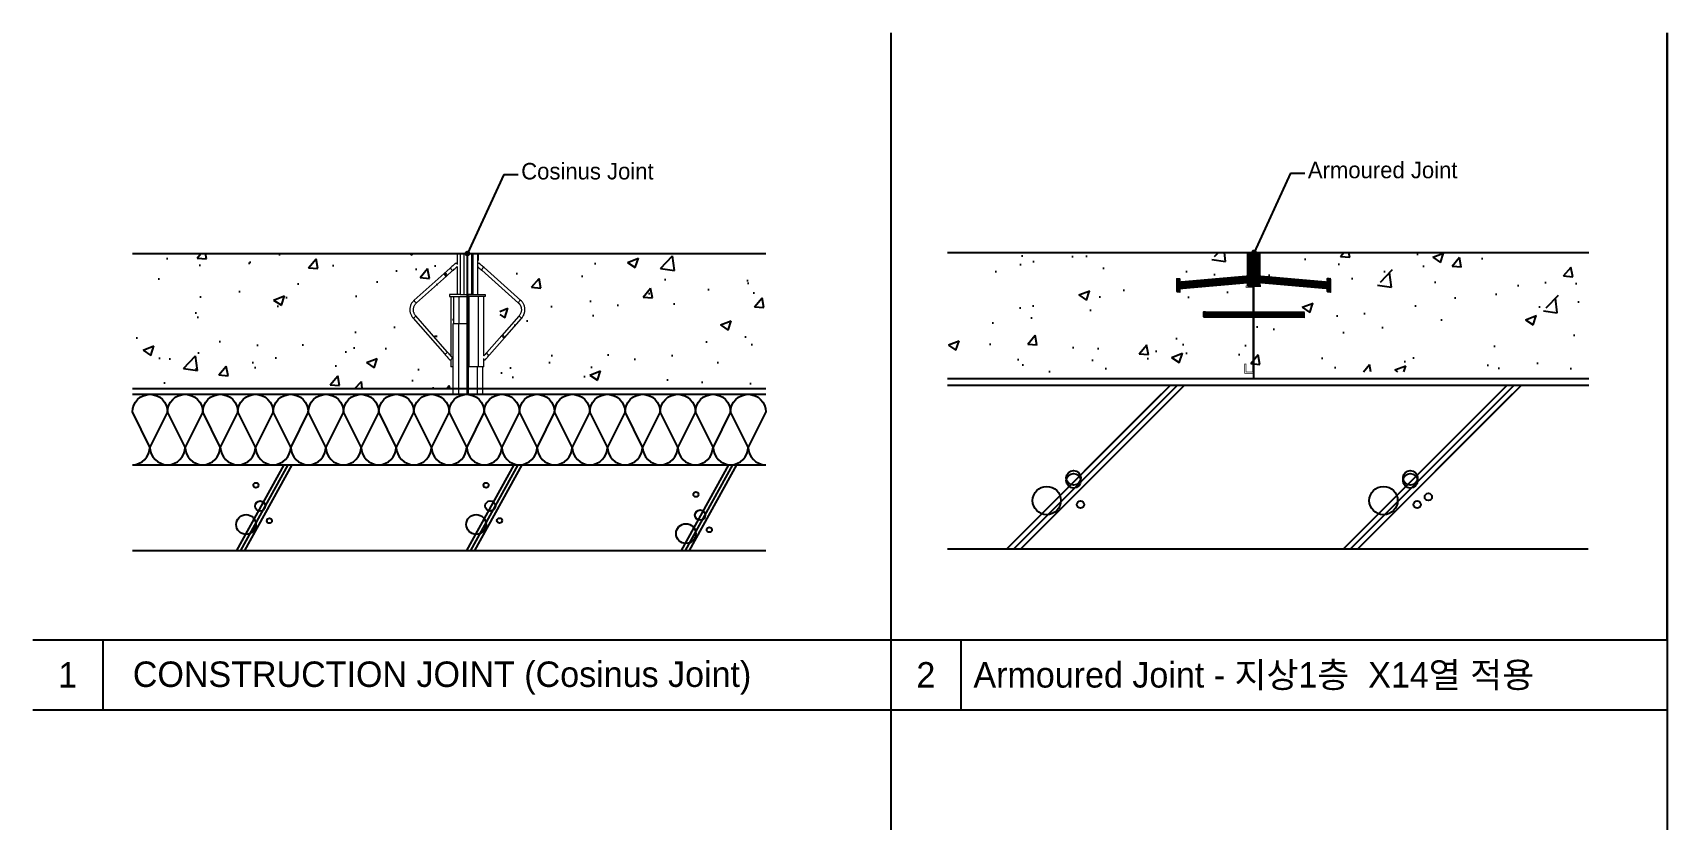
# Model space of a CAD drawing. Header units: millimetres. Extents: x 8743 to 322652, y 10189 to 229505.
# Drawn here: x 8743 to 201376, y 136802 to 229505 of the extents above; entities that cross this region are included whole.
import ezdxf
from ezdxf.enums import TextEntityAlignment as Align

# ---------------------------------------------------------------- set-up
doc = ezdxf.new("R2010")
doc.units = ezdxf.units.MM
doc.header["$LTSCALE"] = 300
doc.header["$MEASUREMENT"] = 0
doc.layers.get('0').update_dxf_attribs({"color": 8, "linetype": 'CONTINUOUS'})
for name, color, linetype in [('1detail', 8, 'CONTINUOUS'), ('A-ANNO-GRA1', 7, 'CONTINUOUS'), ('A-ANNO-LEAD', 4, 'CONTINUOUS'), ('A-ANNO-TEXT1', 7, 'CONTINUOUS'), ('CON', 8, 'CONTINUOUS'), ('FIN', 8, 'CONTINUOUS'), ('HAT', 8, 'CONTINUOUS'), ('ILDO_P.Esheet', 8, 'CONTINUOUS'), ('INSUL', 8, 'CONTINUOUS'), ('LGA DIM', 8, 'CONTINUOUS')]:
    doc.layers.add(name, color=color, linetype=linetype)
doc.layers.add('LGA CG', color=8, linetype='CONTINUOUS', lineweight=20)
doc.styles.get("Standard").update_dxf_attribs({"font": '나눔고딕.ttf'})
pattern_1 = [(50, (-1679257, -95), (13136.62, -1149.305), [1373.625, -15109.875]), (355, (-1679257, -95), (-2541.23, 13776.4), [1098.9, -12087.9]), (100.45144, (-1678162, -191), (10595.39, 12627.09), [1167.4, -12841.42]), (46.1842, (-1679257, 3568), (19546.52, -3031.49), [2060.44, -22664.81]), (96.6356, (-1677628, 3315), (17118.33, 17840.98), [1751.1, -19262.14]), (351.1842, (-1679257, 3568), (17118.33, 17840.98), [1648.35, -18131.85]), (21, (-1677425, 2652), (10932.35, -7373.965), [1373.625, -15109.875]), (326, (-1677425, 2652), (4456.32, 13281.12), [1098.9, -12087.9]), (71.45144, (-1676514, 2037), (15388.67, 5907.16), [1167.4, -12841.42]), (37.5, (-1679256.7, -95.3), (222.708, 6096.951), [0, -11941.38, 0, -12271.05, 0, -12133.688]), (7.5, (-1679256.7, -95.3), (4818.119, 7223.65), [0, -6996.33, 0, -11666.655, 0, -4624.537]), (327.5, (-1683341, -95.3), (9776.958, -413.092), [0, -4578.75, 0, -14285.7, 0, -18956.025]), (317.5, (-1685172, -95), (10681.055, 1833.423), [0, -5952.375, 0, -9487.17, 0, -13461.525])]
pattern_2 = [(45, (-1032873559.386, 38483838.067), (-8.75044641718, 8.75044641718), [])]

# ---------------------------------------------------------------- blocks, each defined once
blk = doc.blocks.new('11')
at = {"color": 7, "linetype": 'Continuous', "lineweight": 15}
for p, q in [((10433397.3, -388621.6), (10433397.3, -388636.6)), ((10433401.3, -388621.6), (10433397.3, -388621.6)), ((10433401.3, -388621.6), (10433401.3, -388677.7)), ((10433401.3, -388621.6), (10433406.5, -388621.6)), ((10433406.5, -388621.6), (10433406.5, -388677.7)), ((10433406.5, -388621.6), (10433411.3, -388621.6)), ((10433411.3, -388621.6), (10433417.2, -388621.6)), ((10433417.2, -388677.7), (10433417.2, -388621.6)), ((10433418.8, -388621.6), (10433417.2, -388621.6)), ((10433418.8, -388621.6), (10433418.8, -388677.7)), ((10433425.3, -388621.6), (10433418.8, -388621.6)), ((10433425.3, -388635.5), (10433425.3, -388631.2)), ((10433379.4, -388649), (10433338.7, -388685.3)), ((10433341.9, -388688.9), (10433382.6, -388652.6)), ((10433379.5, -388649), (10433379.3, -388649.1)), ((10433379.3, -388649.1), (10433379.4, -388649.4)), ((10433387.5, -388641.8), (10433379.4, -388649)), ((10433379.4, -388649.4), (10433379.6, -388649.9)), ((10433379.8, -388649.1), (10433379.5, -388649)), ((10433379.6, -388649.9), (10433380, -388650.5)), ((10433380.3, -388649.4), (10433379.8, -388649.1)), ((10433380, -388650.5), (10433380.5, -388651.2)), ((10433380.3, -388649.4), (10433382.3, -388651.6)), ((10433380.5, -388651.2), (10433381.1, -388651.8)), ((10433381.1, -388651.8), (10433381.7, -388652.3)), ((10433381.7, -388652.3), (10433382.1, -388652.6)), ((10433382.1, -388652.6), (10433382.5, -388652.6)), ((10433382.6, -388652.1), (10433382.3, -388651.6)), ((10433382.5, -388652.6), (10433382.6, -388652.5)), ((10433382.6, -388652.6), (10433390.7, -388645.4)), ((10433382.6, -388652.5), (10433382.6, -388652.1)), ((10433388.9, -388640.5), (10433387.5, -388641.8)), ((10433390.2, -388639.4), (10433388.9, -388640.5)), ((10433391.3, -388638.3), (10433390.2, -388639.4)), ((10433390.7, -388645.4), (10433392.1, -388644.1)), ((10433392.3, -388637.4), (10433391.3, -388638.3)), ((10433392.1, -388644.1), (10433393.4, -388642.9)), ((10433393.1, -388636.7), (10433392.3, -388637.4)), ((10433393.7, -388636.2), (10433393.1, -388636.7)), ((10433393.4, -388642.9), (10433394.5, -388641.9)), ((10433394.1, -388635.9), (10433393.7, -388636.2)), ((10433394.2, -388635.7), (10433394.1, -388635.9)), ((10433394.4, -388635.6), (10433394.2, -388635.7)), ((10433394.5, -388635.5), (10433394.4, -388635.6)), ((10433394.5, -388641.9), (10433395.5, -388641)), ((10433395.5, -388641), (10433396.3, -388640.3)), ((10433396.3, -388640.3), (10433396.9, -388639.8)), ((10433396.9, -388639.8), (10433397.3, -388639.4)), ((10433397.3, -388639.3), (10433397.3, -388677.7)), ((10433425.3, -388677.7), (10433425.3, -388636.2)), ((10433425.3, -388639.4), (10433425.5, -388639.6)), ((10433425.5, -388639.6), (10433426, -388640)), ((10433426, -388640), (10433426.6, -388640.6)), ((10433426.6, -388640.6), (10433427.5, -388641.4)), ((10433427.5, -388641.4), (10433428.5, -388642.3)), ((10433428.1, -388635.5), (10433428, -388635.5)), ((10433428, -388635.5), (10433428, -388635.5)), ((10433428, -388635.5), (10433428, -388635.5)), ((10433428, -388635.5), (10433428, -388635.5)), ((10433428.2, -388635.6), (10433428.1, -388635.5)), ((10433428.1, -388635.5), (10433428.1, -388635.5)), ((10433428.1, -388635.5), (10433428.1, -388635.5)), ((10433428.1, -388635.5), (10433428.1, -388635.5)), ((10433428.1, -388635.5), (10433428.1, -388635.5)), ((10433428.3, -388635.7), (10433428.2, -388635.6)), ((10433428.2, -388635.6), (10433428.2, -388635.6)), ((10433428.2, -388635.6), (10433428.2, -388635.6)), ((10433428.4, -388635.7), (10433428.3, -388635.7)), ((10433428.7, -388636), (10433428.4, -388635.7)), ((10433428.5, -388642.3), (10433429.6, -388643.3)), ((10433429.2, -388636.5), (10433428.7, -388636)), ((10433429.8, -388637.1), (10433429.2, -388636.5)), ((10433429.6, -388643.3), (10433430.8, -388644.4)), ((10433430.7, -388637.8), (10433429.8, -388637.1)), ((10433431.7, -388638.7), (10433430.7, -388637.8)), ((10433430.8, -388644.4), (10433480.9, -388689.1)), ((10433432.8, -388639.7), (10433431.7, -388638.7)), ((10433434, -388640.8), (10433432.8, -388639.7)), ((10433484.1, -388685.5), (10433434, -388640.8)), ((10433338.5, -388685.5), (10433338.4, -388685.5)), ((10433338.6, -388685.4), (10433338.5, -388685.4)), ((10433338.5, -388685.4), (10433338.5, -388685.5)), ((10433338.5, -388685.5), (10433338.5, -388685.5)), ((10433338.5, -388685.5), (10433338.5, -388685.5)), ((10433338.5, -388685.5), (10433338.5, -388685.5)), ((10433338.5, -388685.5), (10433338.5, -388685.5)), ((10433338.5, -388685.5), (10433338.5, -388685.5)), ((10433338.7, -388685.3), (10433338.6, -388685.4)), ((10433338.6, -388685.4), (10433338.6, -388685.4)), ((10433338.6, -388685.4), (10433338.6, -388685.4)), ((10433338.6, -388685.4), (10433338.6, -388685.4)), ((10433338.6, -388685.4), (10433338.6, -388685.4)), ((10433401.3, -388677.7), (10433386.9, -388677.7)), ((10433386.9, -388677.7), (10433386.9, -388680.1)), ((10433386.9, -388680.1), (10433392.2, -388680.1)), ((10433388.7, -388680.1), (10433388.7, -388761.2)), ((10433392.2, -388680.1), (10433392.2, -388717.7)), ((10433392.2, -388680.1), (10433399.8, -388680.1)), ((10433399.8, -388680.1), (10433411.7, -388680.1)), ((10433401.3, -388677.7), (10433406.5, -388677.7)), ((10433406.5, -388677.7), (10433411.3, -388677.7)), ((10433410.9, -388680.1), (10433410.9, -388677.7)), ((10433417.2, -388677.7), (10433411.3, -388677.7)), ((10433411.7, -388677.7), (10433435.7, -388677.7)), ((10433411.7, -388680.1), (10433411.7, -388677.7)), ((10433412.2, -388680.1), (10433411.7, -388680.1)), ((10433412.2, -388680.1), (10433412.2, -388776.1)), ((10433413.4, -388680.1), (10433412.2, -388680.1)), ((10433413.4, -388680.1), (10433413.4, -388776.1)), ((10433414.6, -388680.1), (10433413.4, -388680.1)), ((10433435.7, -388680.1), (10433414.6, -388680.1)), ((10433425.9, -388680.1), (10433425.9, -388776.1)), ((10433433.9, -388761.2), (10433433.9, -388680.1)), ((10433435.7, -388677.7), (10433435.7, -388680.1)), ((10433337, -388709.4), (10433337, -388709.5)), ((10433337, -388709.5), (10433337.1, -388709.5)), ((10433337, -388709.5), (10433337, -388709.5)), ((10433337, -388709.5), (10433337, -388709.5)), ((10433337, -388709.5), (10433337, -388709.5)), ((10433337.1, -388709.5), (10433337.1, -388709.6)), ((10433337.1, -388709.5), (10433337.1, -388709.5)), ((10433337.1, -388709.5), (10433337.1, -388709.5)), ((10433337.1, -388709.6), (10433337.2, -388709.6)), ((10433337.1, -388709.6), (10433337.1, -388709.6)), ((10433337.1, -388709.6), (10433337.1, -388709.6)), ((10433337.2, -388709.6), (10433337.2, -388709.7)), ((10433337.2, -388709.6), (10433337.2, -388709.6)), ((10433337.2, -388709.7), (10433380.3, -388758.9)), ((10433383.9, -388755.7), (10433340.8, -388706.5)), ((10433391.4, -388717.7), (10433391.4, -388813.6)), ((10433399.2, -388717.7), (10433391.4, -388717.7)), ((10433399.2, -388717.7), (10433399.2, -388813.6)), ((10433411.7, -388717.7), (10433399.2, -388717.7)), ((10433411.7, -388717.7), (10433411.7, -388813.6)), ((10433412.2, -388717.7), (10433411.7, -388717.7)), ((10433412.2, -388717.7), (10433412.2, -388813.6)), ((10433481.4, -388706.9), (10433458.4, -388733.2)), ((10433462, -388736.4), (10433485, -388710.1)), ((10433485, -388710.1), (10433485.6, -388709.4)), ((10433458.4, -388733.2), (10433437.7, -388756.8)), ((10433441.3, -388760), (10433462, -388736.4)), ((10433458.4, -388733.2), (10433458.3, -388733.5)), ((10433458.3, -388733.5), (10433458.4, -388734)), ((10433458.7, -388733.1), (10433458.4, -388733.2)), ((10433458.4, -388734), (10433458.8, -388734.6)), ((10433459.1, -388733.2), (10433458.7, -388733.1)), ((10433458.8, -388734.6), (10433459.3, -388735.2)), ((10433459.8, -388733.4), (10433459.1, -388733.2)), ((10433459.3, -388735.2), (10433459.9, -388735.7)), ((10433460.4, -388733.9), (10433459.8, -388733.4)), ((10433459.9, -388735.7), (10433460.6, -388736.2)), ((10433461, -388734.4), (10433460.4, -388733.9)), ((10433460.6, -388736.2), (10433461.2, -388736.4)), ((10433461.6, -388735), (10433461, -388734.4)), ((10433461.2, -388736.4), (10433461.7, -388736.5)), ((10433461.9, -388735.6), (10433461.6, -388735)), ((10433461.7, -388736.5), (10433462, -388736.4)), ((10433462.1, -388736.1), (10433461.9, -388735.6)), ((10433462, -388736.4), (10433462.1, -388736.1)), ((10433380.3, -388758.9), (10433381.5, -388760.3)), ((10433381.5, -388760.3), (10433382.7, -388761.6)), ((10433382.7, -388761.6), (10433383.7, -388762.7)), ((10433383.7, -388762.7), (10433384.6, -388763.8)), ((10433385.2, -388757.1), (10433383.9, -388755.7)), ((10433384.6, -388763.8), (10433385.3, -388764.6)), ((10433386.3, -388758.4), (10433385.2, -388757.1)), ((10433385.3, -388764.6), (10433385.8, -388765.2)), ((10433385.8, -388765.2), (10433386.1, -388765.5)), ((10433386.1, -388765.5), (10433386.3, -388765.6)), ((10433387.3, -388759.6), (10433386.3, -388758.4)), ((10433386.3, -388765.6), (10433386.4, -388765.9)), ((10433388.2, -388760.6), (10433387.3, -388759.6)), ((10433388.9, -388761.4), (10433388.2, -388760.6)), ((10433389.4, -388762), (10433388.9, -388761.4)), ((10433389.8, -388762.4), (10433389.4, -388762)), ((10433389.9, -388762.5), (10433389.8, -388762.4)), ((10433434, -388761), (10433433.9, -388761.2)), ((10433433.9, -388776.1), (10433433.9, -388764.8)), ((10433434.8, -388760.1), (10433434, -388761)), ((10433435.6, -388759.1), (10433434.8, -388760.1)), ((10433436.6, -388758), (10433435.6, -388759.1)), ((10433436.2, -388765.7), (10433436.3, -388765.6)), ((10433436.2, -388765.8), (10433436.2, -388765.7)), ((10433436.2, -388765.8), (10433436.2, -388765.8)), ((10433436.2, -388765.8), (10433436.2, -388765.8)), ((10433436.3, -388765.6), (10433436.6, -388765.3)), ((10433437.7, -388756.8), (10433436.6, -388758)), ((10433436.6, -388765.3), (10433437, -388764.8)), ((10433437, -388764.8), (10433437.6, -388764.2)), ((10433437.6, -388764.2), (10433438.4, -388763.3)), ((10433438.4, -388763.3), (10433439.2, -388762.3)), ((10433439.2, -388762.3), (10433440.2, -388761.2)), ((10433440.2, -388761.2), (10433441.3, -388760)), ((10433386.4, -388765.9), (10433386.5, -388766)), ((10433388.7, -388766.4), (10433388.7, -388776.1)), ((10433391.4, -388776.1), (10433388.7, -388776.1)), ((10433413.4, -388776.1), (10433412.2, -388776.1)), ((10433425.9, -388776.1), (10433413.4, -388776.1)), ((10433433.9, -388776.1), (10433425.9, -388776.1)), ((10433432.3, -388813.6), (10433432.3, -388776.1)), ((10433436, -388766), (10433436.1, -388766)), ((10433436, -388766), (10433436, -388766)), ((10433436, -388766), (10433436, -388766)), ((10433436, -388766), (10433436, -388766)), ((10433436.1, -388765.9), (10433436.2, -388765.8)), ((10433436.1, -388765.9), (10433436.1, -388765.9)), ((10433436.1, -388765.9), (10433436.1, -388765.9)), ((10433436.1, -388765.9), (10433436.1, -388765.9)), ((10433436.1, -388765.9), (10433436.1, -388765.9)), ((10433436.1, -388766), (10433436.1, -388765.9)), ((10433391.4, -388813.6), (10433432.3, -388813.6))]:
    blk.add_line(p, q, dxfattribs=at)
at = {"color": 0, "linetype": 'Continuous', "lineweight": 15}
blk.add_line((10433411.3, -388621.6), (10433411.3, -388677.7), dxfattribs=at)
at = {"color": 8, "linetype": 'Continuous', "lineweight": 15}
for p, q in [((10433387.5, -388641.8), (10433387.6, -388641.7)), ((10433387.6, -388641.7), (10433387.9, -388641.8)), ((10433387.9, -388641.8), (10433388.4, -388642.2)), ((10433388.4, -388642.2), (10433389, -388642.6)), ((10433389, -388642.6), (10433389.6, -388643.2)), ((10433389.6, -388643.2), (10433390.1, -388643.9)), ((10433390.1, -388643.9), (10433390.5, -388644.5)), ((10433390.5, -388644.5), (10433390.7, -388645)), ((10433390.7, -388645), (10433390.7, -388645.3)), ((10433390.7, -388645.3), (10433390.7, -388645.4)), ((10433430.8, -388643.4), (10433430.7, -388644)), ((10433430.7, -388644), (10433430.8, -388644.3)), ((10433431.2, -388642.8), (10433430.8, -388643.4)), ((10433430.8, -388644.3), (10433430.8, -388644.4)), ((10433431.6, -388642.2), (10433431.2, -388642.8)), ((10433432.2, -388641.6), (10433431.6, -388642.2)), ((10433432.8, -388641.1), (10433432.2, -388641.6)), ((10433433.4, -388640.8), (10433432.8, -388641.1)), ((10433433.8, -388640.7), (10433433.4, -388640.8)), ((10433434, -388640.8), (10433433.8, -388640.7)), ((10433338.6, -388685.4), (10433338.7, -388685.3)), ((10433338.6, -388685.7), (10433338.6, -388685.4)), ((10433338.8, -388686.2), (10433338.6, -388685.7)), ((10433339.2, -388686.8), (10433338.8, -388686.2)), ((10433339.7, -388687.5), (10433339.2, -388686.8)), ((10433340.3, -388688.1), (10433339.7, -388687.5)), ((10433340.9, -388688.5), (10433340.3, -388688.1)), ((10433341.4, -388688.9), (10433340.9, -388688.5)), ((10433341.7, -388689), (10433341.4, -388688.9)), ((10433341.9, -388688.9), (10433341.7, -388689)), ((10433399.8, -388680.1), (10433399.8, -388717.7)), ((10433481, -388688.2), (10433480.8, -388688.7)), ((10433480.8, -388688.7), (10433480.9, -388689.1)), ((10433480.9, -388689.1), (10433480.9, -388689.1)), ((10433481.3, -388687.6), (10433481, -388688.2)), ((10433481.8, -388686.9), (10433481.3, -388687.6)), ((10433482.3, -388686.3), (10433481.8, -388686.9)), ((10433482.9, -388685.8), (10433482.3, -388686.3)), ((10433483.5, -388685.5), (10433482.9, -388685.8)), ((10433483.9, -388685.4), (10433483.5, -388685.5)), ((10433484.1, -388685.5), (10433483.9, -388685.4)), ((10433337.4, -388709.7), (10433337.2, -388709.7)), ((10433337.8, -388709.6), (10433337.4, -388709.7)), ((10433338.4, -388709.3), (10433337.8, -388709.6)), ((10433339, -388708.8), (10433338.4, -388709.3)), ((10433339.7, -388708.2), (10433339, -388708.8)), ((10433340.2, -388707.7), (10433339.7, -388708.2)), ((10433340.6, -388707.2), (10433340.2, -388707.7)), ((10433340.8, -388706.7), (10433340.6, -388707.2)), ((10433340.8, -388706.5), (10433340.8, -388706.7)), ((10433481.5, -388706.9), (10433481.4, -388706.9)), ((10433481.9, -388707.1), (10433481.5, -388706.9)), ((10433482.4, -388707.4), (10433481.9, -388707.1)), ((10433483, -388707.9), (10433482.4, -388707.4)), ((10433483.6, -388708.5), (10433483, -388707.9)), ((10433484.2, -388709), (10433483.6, -388708.5)), ((10433484.7, -388709.5), (10433484.2, -388709)), ((10433485, -388709.9), (10433484.7, -388709.5)), ((10433485, -388710.1), (10433485, -388709.9)), ((10433485, -388710.1), (10433485, -388710.1)), ((10433380.6, -388758.9), (10433380.3, -388758.9)), ((10433381, -388758.8), (10433380.6, -388758.9)), ((10433381.6, -388758.5), (10433381, -388758.8)), ((10433382.2, -388758), (10433381.6, -388758.5)), ((10433382.8, -388757.5), (10433382.2, -388758)), ((10433383.4, -388756.9), (10433382.8, -388757.5)), ((10433383.8, -388756.4), (10433383.4, -388756.9)), ((10433384, -388756), (10433383.8, -388756.4)), ((10433383.9, -388755.7), (10433384, -388756)), ((10433437.7, -388756.8), (10433437.6, -388757.2)), ((10433437.6, -388757.2), (10433437.8, -388757.7)), ((10433437.7, -388756.8), (10433437.7, -388756.8)), ((10433437.8, -388757.7), (10433438.2, -388758.2)), ((10433438.2, -388758.2), (10433438.7, -388758.8)), ((10433438.7, -388758.8), (10433439.3, -388759.4)), ((10433439.3, -388759.4), (10433440, -388759.8)), ((10433440, -388759.8), (10433440.6, -388760)), ((10433440.6, -388760), (10433441.1, -388760.1)), ((10433441.1, -388760.1), (10433441.3, -388760)), ((10433424.7, -388776.1), (10433424.7, -388813.6))]:
    blk.add_line(p, q, dxfattribs=at)
at = {"color": 7, "linetype": 'Continuous', "lineweight": 15}
for centre, start, end in [((10433395.8, -388637.5), 52.4278, 131.7503), ((10433395.8, -388637.5), 52.4323, 131.7503), ((10433395.8, -388637.5), 52.4358, 131.7503), ((10433396.1, -388637.2), 61.8164, 131.7503), ((10433426.7, -388637.4), 48.2497, 127.3967), ((10433426.4, -388637.2), 48.2497, 118.2969), ((10433426.4, -388637.2), 48.2497, 118.1836), ((10433426.5, -388637.3), 48.2497, 121.1795), ((10433426.5, -388637.3), 48.2497, 120.5383), ((10433426.5, -388637.3), 48.2497, 119.9754), ((10433426.5, -388637.3), 48.2497, 119.4894), ((10433426.5, -388637.3), 48.2497, 119.0794), ((10433426.5, -388637.3), 48.2497, 118.7444), ((10433426.4, -388637.3), 48.2497, 118.4837), ((10433426.6, -388637.4), 48.2497, 123.5898), ((10433426.6, -388637.4), 48.2497, 122.7032), ((10433426.6, -388637.4), 48.2497, 121.9005), ((10433388.1, -388764.1), 221.2318, 41.2318), ((10433434.4, -388764.2), 256.057, 318.7682), ((10433434.4, -388764.2), 256.8089, 318.7682), ((10433434.4, -388764.2), 257.5008, 318.7682), ((10433388.4, -388764.4), 221.2318, 278.7537), ((10433434.4, -388764.2), 258.1332, 318.7682), ((10433434.3, -388764.3), 258.7066, 318.7682), ((10433434.3, -388764.3), 259.2212, 318.7682), ((10433434.3, -388764.3), 259.6774, 318.7682), ((10433434.3, -388764.3), 260.0753, 318.7682), ((10433434.3, -388764.4), 260.4151, 318.7682), ((10433434.2, -388764.4), 260.6969, 318.7682), ((10433434.2, -388764.4), 260.9209, 318.7682), ((10433434.2, -388764.4), 261.0871, 318.7682), ((10433434.2, -388764.4), 261.1956, 318.7682), ((10433434.2, -388764.4), 261.2463, 318.7682)]:
    blk.add_arc(centre, 2.4, start, end, dxfattribs=at)
blk.add_ellipse((10433375.6, -388655.6), major_axis=(7.28, 6.49), ratio=0.246234, start_param=5.625244, end_param=6.941127, dxfattribs=at)
for points, knots in [([(10433425.3, -388631.2), (10433425.3, -388631.2), (10433425.3, -388631.2), (10433425.2, -388631.7), (10433425.2, -388632.3), (10433425.1, -388633.1), (10433425.1, -388634), (10433425.2, -388634.8), (10433425.2, -388635.5), (10433425.3, -388636), (10433425.3, -388636.2), (10433425.3, -388636.2), (10433425.3, -388636.2)], [0, 0, 0, 0, 0.106801, 0.213563, 0.320866, 0.428524, 0.535608, 0.642081, 0.748847, 0.856364, 0.963917, 1, 1, 1, 1]), ([(10433338.7, -388685.3), (10433338.4, -388685.6), (10433337.6, -388686.4), (10433336.4, -388687.7), (10433335.2, -388689.5), (10433334.2, -388691.3), (10433333.5, -388693.3), (10433333, -388695.3), (10433332.8, -388697.3), (10433332.8, -388699.4), (10433333.1, -388701.5), (10433333.6, -388703.5), (10433334.4, -388705.4), (10433335.4, -388707.3), (10433336.3, -388708.7), (10433337, -388709.4), (10433337.2, -388709.7)], [0, 0, 0, 0, 0.043421, 0.120743, 0.198024, 0.275199, 0.352272, 0.429257, 0.506177, 0.583054, 0.659917, 0.736792, 0.813707, 0.89069, 0.967757, 1, 1, 1, 1]), ([(10433340.8, -388706.5), (10433340.6, -388706.3), (10433340, -388705.6), (10433339.2, -388704.3), (10433338.4, -388702.7), (10433337.9, -388701.1), (10433337.6, -388699.3), (10433337.6, -388697.6), (10433337.8, -388695.9), (10433338.3, -388694.2), (10433339, -388692.5), (10433339.9, -388691), (10433340.9, -388689.8), (10433341.6, -388689.2), (10433341.9, -388688.9)], [0, 0, 0, 0, 0.043636, 0.133175, 0.222898, 0.312877, 0.403109, 0.493564, 0.584171, 0.674829, 0.765418, 0.855848, 0.94607, 1, 1, 1, 1]), ([(10433340.8, -388706.5), (10433340.6, -388706.3), (10433340, -388705.6), (10433339.2, -388704.4), (10433338.5, -388702.8), (10433337.9, -388701.1), (10433337.6, -388699.3), (10433337.6, -388697.6), (10433337.8, -388695.9), (10433338.3, -388694.2), (10433339, -388692.5), (10433339.9, -388691), (10433340.9, -388689.8), (10433341.6, -388689.1), (10433341.9, -388688.9)], [0, 0, 0, 0, 0.043578, 0.13306, 0.222725, 0.312643, 0.4028, 0.493163, 0.583661, 0.674188, 0.764635, 0.854922, 0.945001, 1, 1, 1, 1]), ([(10433480.3, -388688.5), (10433480.5, -388688.7), (10433481.2, -388689.4), (10433482.2, -388690.5), (10433483.2, -388692), (10433484, -388693.6), (10433484.6, -388695.3), (10433484.7, -388696.4), (10433484.8, -388697)], [0, 0, 0, 0, 0.089793, 0.271996, 0.454402, 0.637111, 0.820246, 1, 1, 1, 1]), ([(10433480.9, -388689.1), (10433481.1, -388689.3), (10433481.8, -388689.9), (10433482.7, -388691), (10433483.6, -388692.4), (10433484.3, -388694), (10433484.7, -388695.7), (10433484.9, -388697.4), (10433484.9, -388699.2), (10433484.6, -388701), (10433484, -388702.7), (10433483.3, -388704.3), (10433482.4, -388705.8), (10433481.7, -388706.6), (10433481.4, -388706.9)], [0, 0, 0, 0, 0.042992, 0.132439, 0.222085, 0.311889, 0.401694, 0.491367, 0.580807, 0.669974, 0.758851, 0.84746, 0.935839, 1, 1, 1, 1]), ([(10433485, -388710.1), (10433485.3, -388709.8), (10433486, -388708.9), (10433487, -388707.4), (10433488.1, -388705.5), (10433488.8, -388703.5), (10433489.4, -388701.5), (10433489.7, -388699.4), (10433489.7, -388697.3), (10433489.5, -388695.2), (10433489, -388693.2), (10433488.4, -388691.3), (10433487.4, -388689.5), (10433486.3, -388687.8), (10433485.1, -388686.5), (10433484.4, -388685.8), (10433484.1, -388685.5)], [0, 0, 0, 0, 0.042823, 0.11979, 0.196759, 0.273658, 0.350465, 0.427165, 0.50374, 0.580186, 0.656507, 0.732718, 0.808848, 0.884926, 0.960988, 1, 1, 1, 1]), ([(10433485.6, -388709.4), (10433485.8, -388709.1), (10433486.5, -388708.3), (10433487.5, -388706.8), (10433488.4, -388705), (10433489.1, -388703.1), (10433489.5, -388701.1), (10433489.7, -388699.3), (10433489.7, -388698.1), (10433489.7, -388697.6)], [0, 0, 0, 0, 0.090703, 0.250808, 0.410832, 0.570719, 0.730549, 0.890374, 1, 1, 1, 1])]:
    blk.add_open_spline(points, degree=3, knots=knots, dxfattribs=at)
at = {"layer": 'HAT'}
blk.add_lwpolyline([(10433425.3, -388621.6), (10433425.3, -388631.2)], dxfattribs=at)
at = {"layer": 'HAT', "color": 0}
for points in [[(10433411.3, -388677.7), (10433411.3, -388717.7)], [(10433411.3, -388717.7), (10433411.3, -388813.6)]]:
    blk.add_lwpolyline(points, dxfattribs=at)
at = {"layer": 'LGA CG', "color": 1, "lineweight": -3}
blk.add_line((10433411.3, -388813.6), (10433411.3, -388621.5), dxfattribs=at)

msp = doc.modelspace()

# ---------------------------------------------------------------- hatches: boundary and pattern name
at = {"layer": 'HAT'}
h = msp.add_hatch(dxfattribs=at)
h.set_pattern_fill('AR-CONC', color=256, scale=1831.5, style=0)
h.set_pattern_definition(pattern_1)
h.paths.add_polyline_path([(20487.8, 203475.1), (58491.6, 203475.1), (58257.9, 187577.5), (20487.8, 187577.5)])
h = msp.add_hatch(dxfattribs=at)
h.set_pattern_fill('AR-CONC', color=256, scale=1831.5, style=0)
h.set_pattern_definition(pattern_1)
h.paths.add_polyline_path([(63729.5, 203475.1), (95137.4, 203475.1), (95137.4, 187577.5), (63915.1, 187577.5)])
h = msp.add_hatch(dxfattribs=at)
h.set_pattern_fill('AR-CONC', color=256, scale=1831.5, style=0)
h.set_pattern_definition([(50, (-1032751007, 38483091), (13136.62024, -1149.30535), [1373.625, -15109.875]), (355, (-1032751007, 38483091), (-2541.23068, 13776.39893), [1098.9, -12087.9]), (100.4514445, (-1032749913, 38482996), (10595.38953, 12627.09343), [1167.40162, -12841.41778]), (46.1842, (-1032751007, 38486754), (19546.52497, -3031.48563), [2060.4375, -22664.8125]), (96.6356355, (-1032749379, 38486502), (17118.33354, 17840.98217), [1751.1034, -19262.1375]), (351.184164, (-1032751007, 38486754), (17118.33352, 17840.98216), [1648.35, -18131.85]), (21, (-1032749176, 38485839), (10932.35266, -7373.96498), [1373.625, -15109.875]), (326, (-1032749176, 38485839), (4456.3203, 13281.12308), [1098.9, -12087.9]), (71.4514447, (-1032748265, 38485224), (15388.67283, 5907.15806), [1167.40158, -12841.41778]), (37.5, (-1032751007.4, 38483091.4), (222.70775, 6096.950933), [0, -11941.38, 0, -12271.05, 0, -12133.6875]), (7.5, (-1032751007.4, 38483091.4), (4818.11858, 7223.650503), [0, -6996.33, 0, -11666.655, 0, -4624.5375]), (327.5, (-1032755091.6, 38483091.4), (9776.957918, -413.092476), [0, -4578.75, 0, -14285.7, 0, -18956.025]), (317.5, (-1032756923, 38483091), (10681.05469, 1833.42275), [0, -5952.375, 0, -9487.17, 0, -13461.525])])
h.paths.add_polyline_path([(116534.5, 203610.8), (192111.7, 203610.8), (192122.7, 189552.8), (116696.2, 189552.8)])
at = {"layer": 'LGA DIM'}
h = msp.add_hatch(dxfattribs=at)
h.set_pattern_fill('ANSI31', color=252, scale=99)
h.set_pattern_definition(pattern_2)
h.paths.add_polyline_path([(151884.9, 200838.8), (143964.9, 200145.8), (143964.9, 200541.8), (143568.9, 200541.8), (143568.9, 198957.8), (143964.9, 198957.8), (143964.9, 199353.8), (151884.9, 200046.8)])
h.paths.add_polyline_path([(153389.7, 200845.2), (153389.7, 200053.2), (161309.7, 199360.2), (161309.7, 198964.2), (161705.7, 198964.2), (161705.7, 200548.2), (161309.7, 200548.2), (161309.7, 200152.2)])
h.paths.add_polyline_path([(152676.9, 199657.2), (153389.7, 199657.2), (153389.7, 203617.2), (152676.9, 203617.2)])
h.paths.add_polyline_path([(152597.7, 199650.8), (151884.9, 199650.8), (151884.9, 203610.8), (152597.7, 203610.8)])
h = msp.add_hatch(dxfattribs=at)
h.set_pattern_fill('ANSI31', color=252, scale=99)
h.set_pattern_definition(pattern_2)
h.paths.add_polyline_path([(146736.9, 195974.7), (152676.9, 195974.7), (152676.9, 196608.3), (146736.9, 196608.3)])
edge = h.paths.add_edge_path()
edge.add_line((152676.9, 195974.7), (158616.9, 195974.7))
edge.add_line((158616.9, 195974.7), (158616.9, 196608.3))
edge.add_line((158616.9, 196608.3), (152676.9, 196608.3))

# ---------------------------------------------------------------- linework, layer by layer
at = {"layer": '1detail', "color": 0}
msp.add_lwpolyline([(152597.7, 203610.8), (152597.7, 188754.9)], dxfattribs=at)
at = {"layer": '1detail', "color": 4}
msp.add_lwpolyline([(116534.5, 188754.9), (192111.7, 188754.9)], dxfattribs=at)
at = {"layer": 'A-ANNO-GRA1'}
for p, q in [((109876, 229504.7), (109876, 83327)), ((8743.3, 157952), (201376, 157952)), ((16993.3, 157952), (16993.3, 149702)), ((118126, 157952), (118126, 149702)), ((8743.3, 149702), (201376, 149702))]:
    msp.add_line(p, q, dxfattribs=at)
msp.add_lwpolyline([(201376, 229504.7), (201376, 16952)], dxfattribs=at)
at = {"layer": 'A-ANNO-LEAD'}
for p, q in [((64280.7, 212801.3), (59966, 203475.1)), ((64280.7, 212801.3), (65939.6, 212801.3)), ((156984.6, 212941.5), (152669.9, 203615.3)), ((156984.6, 212941.5), (158643.5, 212941.5))]:
    msp.add_line(p, q, dxfattribs=at)
at = {"layer": 'A-ANNO-LEAD', "color": 7, "const_width": 331.8}
for points in [[(59807.1, 203477, 1), (60138.9, 203477, 1)], [(152511, 203617.2, 1), (152842.8, 203617.2, 1)]]:
    msp.add_lwpolyline(points, format="xyb", close=True, dxfattribs=at)
at = {"layer": 'CON'}
for p, q in [((20487.8, 203475.1), (95137.4, 203475.1)), ((22641.2, 186886.3), (95137.4, 186886.3))]:
    msp.add_line(p, q, dxfattribs=at)
msp.add_lwpolyline([(116534.5, 203610.8), (192111.7, 203610.8)], dxfattribs=at)
at = {"layer": 'FIN', "color": 2}
for p, q in [((20487.8, 186886.3), (95137.4, 186886.3)), ((20487.8, 178591.9), (95137.4, 178591.9)), ((20487.8, 168478.5), (95137.4, 168478.5)), ((116534.5, 168673.8), (192041.8, 168673.8))]:
    msp.add_line(p, q, dxfattribs=at)
msp.add_lwpolyline([(116534.5, 187962.9), (192111.7, 187962.9)], dxfattribs=at)
at = {"layer": 'HAT', "color": 5}
for p, q in [((142818.2, 187962.9), (123529.2, 168673.8)), ((141745.2, 186889.8), (123529.2, 168673.8)), ((143658.3, 187962.9), (124369.2, 168673.8)), ((142585.2, 186889.8), (124369.2, 168673.8)), ((144498.3, 187962.9), (125209.2, 168673.8)), ((143425.2, 186889.8), (125209.2, 168673.8)), ((182497.4, 187962.9), (163208.4, 168673.8)), ((181424.4, 186889.8), (163208.4, 168673.8)), ((183337.5, 187962.9), (164048.4, 168673.8)), ((182264.4, 186889.8), (164048.4, 168673.8)), ((184177.5, 187962.9), (164888.4, 168673.8)), ((183104.4, 186889.8), (164888.4, 168673.8)), ((38319.9, 178591.9), (32744.1, 168478.5)), ((38793.5, 178591.9), (33217.6, 168478.5)), ((39267, 178591.9), (33691.2, 168478.5)), ((65435.6, 178591.9), (59859.7, 168478.5)), ((65909.1, 178591.9), (60333.3, 168478.5)), ((66382.7, 178591.9), (60806.9, 168478.5)), ((90750, 178591.9), (85174.1, 168478.5)), ((91223.5, 178591.9), (85647.7, 168478.5)), ((91697.1, 178591.9), (86121.3, 168478.5))]:
    msp.add_line(p, q, dxfattribs=at)
at = {"layer": 'HAT'}
msp.add_lwpolyline([(201376, 157952), (201376, 229504.7)], dxfattribs=at)
at = {"layer": 'HAT', "color": 5}
for centre, radius in [((131408, 177045), 858.7), ((131408, 176702.9), 858.7), ((171087.2, 177045), 858.7), ((171087.2, 176702.9), 858.7), ((35057.1, 176163.5), 299.8), ((62177.4, 176172), 299.8), ((86900, 175098.6), 299.8), ((128250.3, 174366.8), 1668.8), ((128250.3, 174366.8), 1668.8), ((167929.5, 174366.8), 1668.8), ((167929.5, 174366.8), 1668.8), ((35550, 173721.4), 599.5), ((62670.4, 173729.9), 599.5), ((132218.9, 173890.8), 429.4), ((171898.1, 173890.8), 429.4), ((173215.4, 174792.9), 429.4), ((33885.3, 171542.1), 1165.1), ((36639.3, 171992.7), 299.8), ((61005.6, 171550.7), 1165.1), ((63759.7, 172001.2), 299.8), ((85728.2, 170477.2), 1165.1), ((87392.9, 172656.5), 599.5), ((88482.3, 170927.8), 299.8)]:
    msp.add_circle(centre, radius, dxfattribs=at)
at = {"layer": 'ILDO_P.Esheet', "color": 4, "lineweight": -3}
msp.add_line((20487.8, 187577.5), (95137.4, 187577.5), dxfattribs=at)
at = {"layer": 'INSUL'}
msp.add_lwpolyline([(20487.8, 178591.9, 0.41421356), (22561.4, 180665.5), (20487.8, 184812.7, -0.41421356), (22561.4, 186886.3, -0.41421356), (24635, 184812.7), (22561.4, 180665.5, 0.41421356), (24635, 178591.9, 0.41421356), (26708.6, 180665.5), (24635, 184812.7, -0.41421356), (26708.6, 186886.3, -0.41421356), (28782.2, 184812.7), (26708.6, 180665.5, 0.41421356), (28782.2, 178591.9, 0.41421356), (30855.8, 180665.5), (28782.2, 184812.7, -0.41421356), (30855.8, 186886.3, -0.41421356), (32929.4, 184812.7), (30855.8, 180665.5, 0.41421356), (32929.4, 178591.9, 0.41421356), (35003, 180665.5), (32929.4, 184812.7, -0.41421356), (35003, 186886.3, -0.41421356), (37076.6, 184812.7), (35003, 180665.5, 0.41421356), (37076.6, 178591.9, 0.41421356), (39150.2, 180665.5), (37076.6, 184812.7, -0.41421356), (39150.2, 186886.3, -0.41421356), (41223.8, 184812.7), (39150.2, 180665.5, 0.41421356), (41223.8, 178591.9, 0.41421356), (43297.4, 180665.5), (41223.8, 184812.7, -0.41421356), (43297.4, 186886.3, -0.41421356), (45371, 184812.7), (43297.4, 180665.5, 0.41421356), (45371, 178591.9, 0.41421356), (47444.6, 180665.5), (45371, 184812.7, -0.41421356), (47444.6, 186886.3, -0.41421356), (49518.2, 184812.7), (47444.6, 180665.5, 0.41421356), (49518.2, 178591.9, 0.41421356), (51591.8, 180665.5), (49518.2, 184812.7, -0.41421356), (51591.8, 186886.3, -0.41421356), (53665.4, 184812.7), (51591.8, 180665.5, 0.41421356), (53665.4, 178591.9, 0.41421356), (55739, 180665.5), (53665.4, 184812.7, -0.41421356), (55739, 186886.3, -0.41421356), (57812.6, 184812.7), (55739, 180665.5, 0.41421356), (57812.6, 178591.9, 0.41421356), (59886.2, 180665.5), (57812.6, 184812.7, -0.41421356), (59886.2, 186886.3, -0.41421356), (61959.8, 184812.7), (59886.2, 180665.5, 0.41421356), (61959.8, 178591.9, 0.41421356), (64033.4, 180665.5), (61959.8, 184812.7, -0.41421356), (64033.4, 186886.3, -0.41421356), (66107, 184812.7), (64033.4, 180665.5, 0.41421356), (66107, 178591.9, 0.41421356), (68180.6, 180665.5), (66107, 184812.7, -0.41421356), (68180.6, 186886.3, -0.41421356), (70254.2, 184812.7), (68180.6, 180665.5, 0.41421356), (70254.2, 178591.9, 0.41421356), (72327.8, 180665.5), (70254.2, 184812.7, -0.41421356), (72327.8, 186886.3, -0.41421356), (74401.4, 184812.7), (72327.8, 180665.5, 0.41421356), (74401.4, 178591.9, 0.41421356), (76475, 180665.5), (74401.4, 184812.7, -0.41421356), (76475, 186886.3, -0.41421356), (78548.6, 184812.7), (76475, 180665.5, 0.41421356), (78548.6, 178591.9, 0.41421356), (80622.2, 180665.5), (78548.6, 184812.7, -0.41421356), (80622.2, 186886.3, -0.41421356), (82695.8, 184812.7), (80622.2, 180665.5, 0.41421356), (82695.8, 178591.9, 0.41421356), (84769.4, 180665.5), (82695.8, 184812.7, -0.41421356), (84769.4, 186886.3, -0.41421356), (86843, 184812.7), (84769.4, 180665.5, 0.41421356), (86843, 178591.9, 0.41421356), (88916.6, 180665.5), (86843, 184812.7, -0.41421356), (88916.6, 186886.3, -0.41421356), (90990.2, 184812.7), (88916.6, 180665.5, 0.41421356), (90990.2, 178591.9, 0.41421356), (93063.8, 180665.5), (90990.2, 184812.7, -0.41421356), (93063.8, 186886.3, -0.41421356), (95137.4, 184812.7), (93063.8, 180665.5, 0.41421356), (95137.4, 178591.9, 0.41421356)], format="xyb", dxfattribs=at)
at = {"layer": 'LGA CG', "color": 0, "lineweight": -3}
for p, q in [((152676.9, 199657.2), (152676.9, 202825.2)), ((152676.9, 202825.2), (152676.9, 199657.2)), ((151964.1, 199657.2), (152676.9, 199657.2)), ((152676.9, 199657.2), (153468.9, 199657.2))]:
    msp.add_line(p, q, dxfattribs=at)
at = {"layer": 'LGA CG', "color": 0, "lineweight": -3, "const_width": 79.2}
for points in [[(152597.7, 199650.8), (151884.9, 199650.8), (151884.9, 203610.8), (152597.7, 203610.8), (152597.7, 199650.8)], [(152676.9, 199657.2), (153389.7, 199657.2), (153389.7, 203617.2), (152676.9, 203617.2), (152676.9, 199657.2)]]:
    msp.add_lwpolyline(points, dxfattribs=at)
at = {"layer": 'LGA CG', "color": 255, "lineweight": -3, "const_width": 79.2}
for points in [[(151884.9, 200838.8), (143964.9, 200145.8), (143964.9, 200541.8), (143568.9, 200541.8), (143568.9, 198957.8), (143964.9, 198957.8), (143964.9, 199353.8), (151884.9, 200046.8)], [(153389.7, 200845.2), (153389.7, 200053.2), (161309.7, 199360.2), (161309.7, 198964.2), (161705.7, 198964.2), (161705.7, 200548.2), (161309.7, 200548.2), (161309.7, 200152.2), (153389.7, 200845.2)]]:
    msp.add_lwpolyline(points, close=True, dxfattribs=at)
at = {"layer": 'LGA CG', "color": 0, "lineweight": -3, "const_width": 79.2}
msp.add_lwpolyline([(151726.5, 190463.6), (151568.1, 190463.6), (151568.1, 189354.8), (152676.9, 189354.8), (152676.9, 199657.2), (151726.5, 199657.2), (151726.5, 199498.8), (152518.5, 199498.8), (152518.5, 189513.2), (151726.5, 189513.2)], close=True, dxfattribs=at)
at = {"layer": 'LGA CG', "color": 7, "lineweight": -3, "const_width": 79.2}
msp.add_lwpolyline([(146736.9, 195974.7), (152676.9, 195974.7), (152676.9, 196608.3), (146736.9, 196608.3), (146736.9, 195974.7)], dxfattribs=at)
at = {"layer": 'LGA CG', "color": 255, "lineweight": -3, "const_width": 79.2}
msp.add_lwpolyline([(152676.9, 195974.7), (158616.9, 195974.7), (158616.9, 196608.3), (152676.9, 196608.3)], dxfattribs=at)

# ---------------------------------------------------------------- block references
at = {"layer": 'HAT', "xscale": 86.39999999999998, "yscale": 86.39999999999998, "zscale": 86.39999999999998}
msp.add_blockref('11', (-901386762.4, 33780385.4), dxfattribs=at)

# ---------------------------------------------------------------- texts
at = {"layer": 'A-ANNO-TEXT1'}
for s, height, p in [('Cosinus Joint', 1944, (66314.8, 212210.4)), ('Armoured Joint', 1944, (159018.6, 212350.6)), ('CONSTRUCTION JOINT (Cosinus Joint)', 3000, (20543.5, 152401.1)), ('Armoured Joint - 지상1층  X14열 적용', 3000, (119606.4, 152327))]:
    msp.add_text(s, height=height, dxfattribs=at).set_placement(p)
for s, p in [('1', (12868.3, 152327)), ('2', (114001, 152327))]:
    msp.add_text(s, height=3000, dxfattribs=at).set_placement(p, align=Align.CENTER)

doc.saveas('drawing.dxf')
